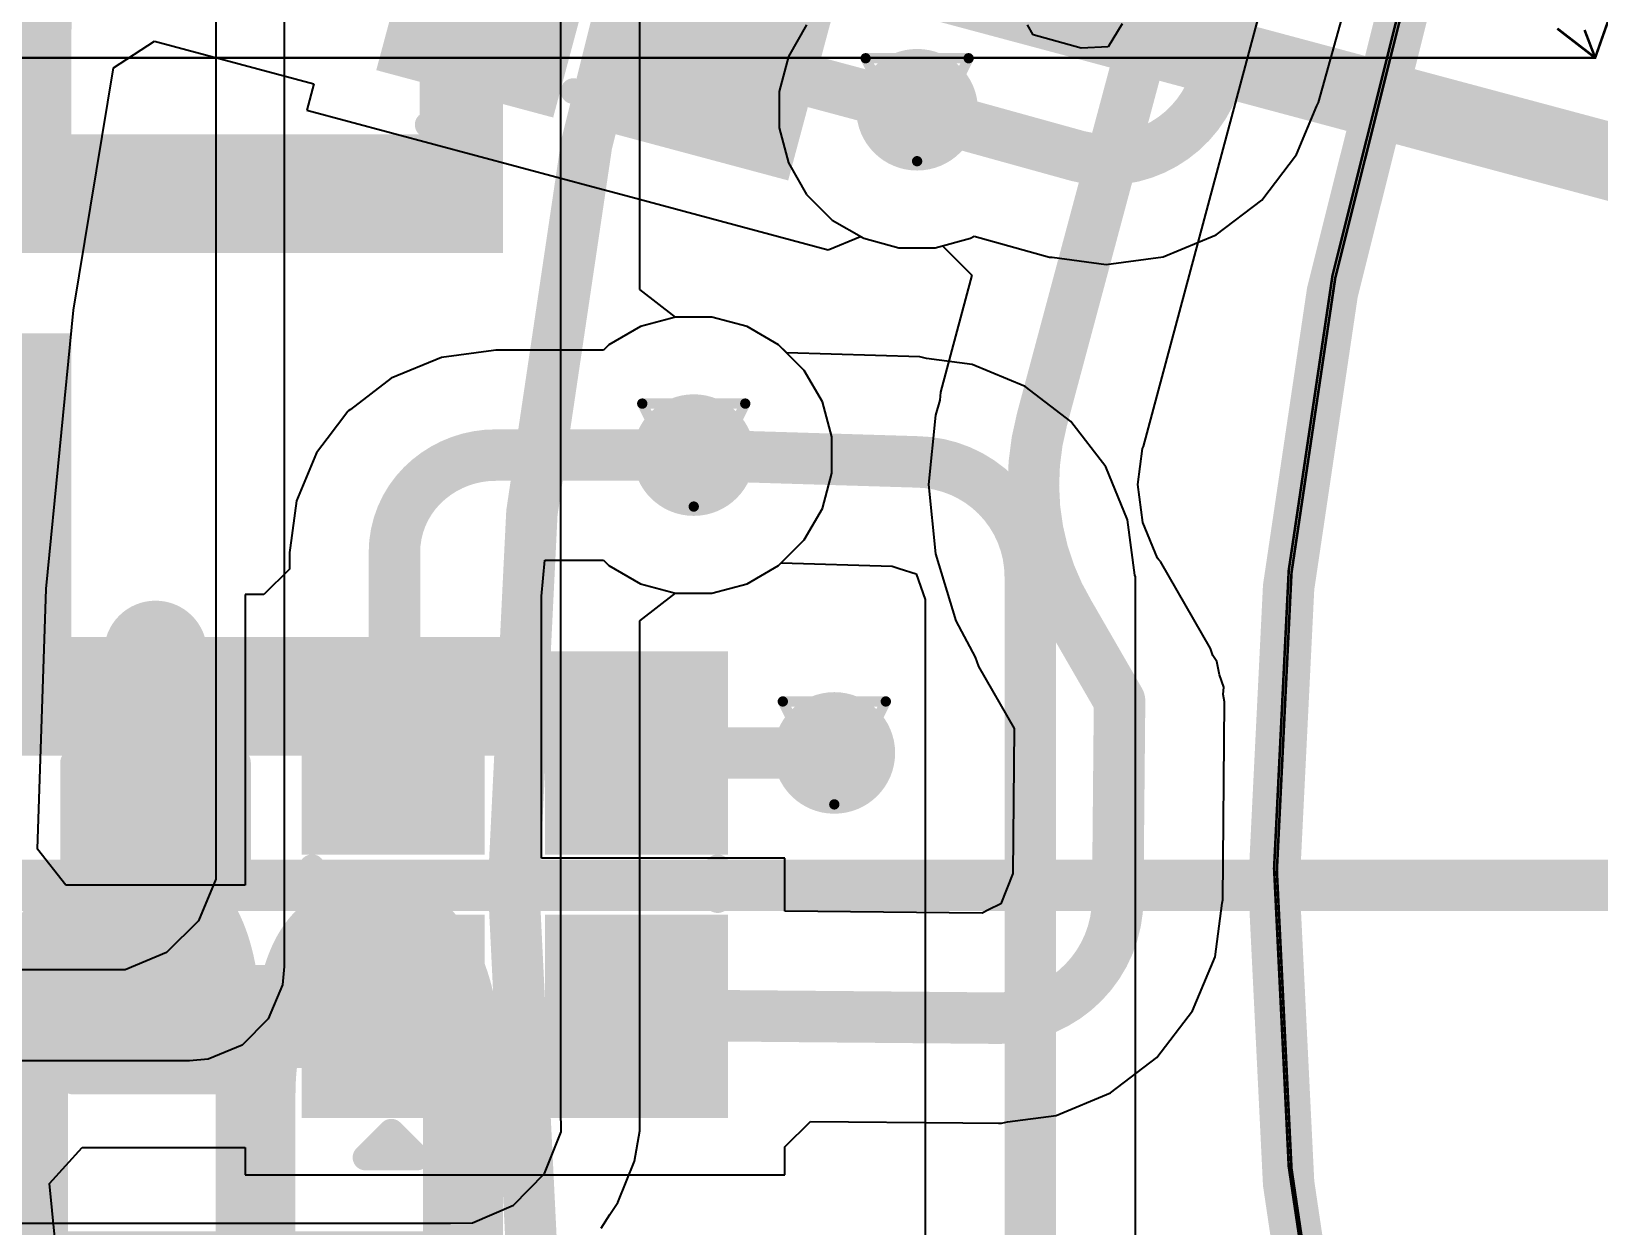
# Model space of a CAD drawing. Header units: inches. Extents: x -0.7 to 8.56, y -0.56 to 6.25.
# Drawn here: x 0.578 to 0.8824, y 0.7003 to 0.9323 of the extents above; entities that cross this region are included whole.
import ezdxf

# ---------------------------------------------------------------- set-up
doc = ezdxf.new("R2010")
doc.units = ezdxf.units.IN
doc.header["$MEASUREMENT"] = 0
for name, color, linetype in [('Bottom Layer', 5, 'Continuous'), ('Bottom Overlay', 54, 'Continuous'), ('Dimension', 6, 'Continuous'), ('Drill Drawing', 1, 'Continuous'), ('Fabrication', 76, 'Continuous'), ('Mechanical 4', 56, 'Continuous'), ('Top Layer', 1, 'Continuous'), ('Top Overlay', 2, 'Continuous'), ('Top Paste', 8, 'Continuous'), ('Top Solder', 216, 'Continuous'), ('Via Holes', 16, 'Continuous')]:
    doc.layers.add(name, color=color, linetype=linetype)
doc.styles.add('Arial Black_Bold', font='', dxfattribs={"height": 0.2})
doc.styles.get('Arial Black_Bold').set_extended_font_data('Arial Black', bold=True)

# ---------------------------------------------------------------- blocks, each defined once
blk = doc.blocks.new('SK6812_EC20_8')
at = {"layer": 'Top Layer'}
for points in [[(-0.04134, 0.0374), (-0.00984, 0.0374), (-0.00984, 0.00984), (-0.04134, 0.00984)], [(0.00984, 0.0374), (0.04134, 0.0374), (0.04134, 0.00984), (0.00984, 0.00984)], [(-0.04134, -0.00984), (-0.00984, -0.00984), (-0.00984, -0.0374), (-0.04134, -0.0374)], [(0.00984, -0.00984), (0.04134, -0.00984), (0.04134, -0.0374), (0.00984, -0.0374)]]:
    blk.add_hatch(color=1, dxfattribs=at).paths.add_polyline_path(points)
at = {"layer": 'Top Paste'}
for points in [[(-0.04134, 0.0374), (-0.00984, 0.0374), (-0.00984, 0.00984), (-0.04134, 0.00984)], [(0.00984, 0.0374), (0.04134, 0.0374), (0.04134, 0.00984), (0.00984, 0.00984)], [(-0.04134, -0.00984), (-0.00984, -0.00984), (-0.00984, -0.0374), (-0.04134, -0.0374)], [(0.00984, -0.00984), (0.04134, -0.00984), (0.04134, -0.0374), (0.00984, -0.0374)]]:
    blk.add_hatch(color=8, dxfattribs=at).paths.add_polyline_path(points)
at = {"layer": 'Top Solder'}
for points in [[(-0.04534, 0.0414), (-0.00584, 0.0414), (-0.00584, 0.00584), (-0.04534, 0.00584)], [(0.00584, 0.0414), (0.04534, 0.0414), (0.04534, 0.00584), (0.00584, 0.00584)], [(-0.04534, -0.00584), (-0.00584, -0.00584), (-0.00584, -0.0414), (-0.04534, -0.0414)], [(0.00584, -0.00584), (0.04534, -0.00584), (0.04534, -0.0414), (0.00584, -0.0414)]]:
    blk.add_hatch(color=216, dxfattribs=at).paths.add_polyline_path(points)
at = {"layer": 'Top Overlay'}
for points in [[(0.003, 0.03937, 0.005, 0.005, 0), (-0.00337, 0.03937, 0.005, 0.005, 0)], [(-0.03937, -0.00337, 0.005, 0.005, 0), (-0.03937, 0.003, 0.005, 0.005, 0)], [(0.03937, -0.00337, 0.005, 0.005, 0), (0.03937, 0.003, 0.005, 0.005, 0)], [(0.048, -0.024, 0.005, 0.005, 0), (0.053, -0.019, 0.005, 0.005, 0)], [(0.053, -0.029, 0.005, 0.005, 0), (0.053, -0.019, 0.005, 0.005, 0)], [(0.053, -0.029, 0.005, 0.005, 0), (0.048, -0.024, 0.005, 0.005, 0)], [(0.003, -0.03937, 0.005, 0.005, 0), (-0.00337, -0.03937, 0.005, 0.005, 0)]]:
    blk.add_lwpolyline(points, format="xyseb", dxfattribs=at)
for points in [[(-0.00462, 0.03937, 0.0025, 0.0025, 1), (-0.00212, 0.03937, 0.0025, 0.0025, 1)], [(0.00175, 0.03937, 0.0025, 0.0025, 1), (0.00425, 0.03937, 0.0025, 0.0025, 1)], [(-0.04062, 0.003, 0.0025, 0.0025, 1), (-0.03812, 0.003, 0.0025, 0.0025, 1)], [(0.03812, 0.003, 0.0025, 0.0025, 1), (0.04062, 0.003, 0.0025, 0.0025, 1)], [(-0.04062, -0.00337, 0.0025, 0.0025, 1), (-0.03812, -0.00337, 0.0025, 0.0025, 1)], [(0.03812, -0.00337, 0.0025, 0.0025, 1), (0.04062, -0.00337, 0.0025, 0.0025, 1)], [(0.05175, -0.019, 0.0025, 0.0025, 1), (0.05425, -0.019, 0.0025, 0.0025, 1)], [(0.05175, -0.019, 0.0025, 0.0025, 1), (0.05425, -0.019, 0.0025, 0.0025, 1)], [(0.04675, -0.024, 0.0025, 0.0025, 1), (0.04925, -0.024, 0.0025, 0.0025, 1)], [(0.04675, -0.024, 0.0025, 0.0025, 1), (0.04925, -0.024, 0.0025, 0.0025, 1)], [(0.05175, -0.029, 0.0025, 0.0025, 1), (0.05425, -0.029, 0.0025, 0.0025, 1)], [(0.05175, -0.029, 0.0025, 0.0025, 1), (0.05425, -0.029, 0.0025, 0.0025, 1)], [(-0.00462, -0.03937, 0.0025, 0.0025, 1), (-0.00212, -0.03937, 0.0025, 0.0025, 1)], [(0.00175, -0.03937, 0.0025, 0.0025, 1), (0.00425, -0.03937, 0.0025, 0.0025, 1)]]:
    blk.add_lwpolyline(points, format="xyseb", close=True, dxfattribs=at)
blk = doc.blocks.new('SK6812_EC20_9')
at = {"layer": 'Top Layer'}
for points in [[(-0.04134, 0.0374), (-0.00984, 0.0374), (-0.00984, 0.00984), (-0.04134, 0.00984)], [(0.00984, 0.0374), (0.04134, 0.0374), (0.04134, 0.00984), (0.00984, 0.00984)], [(-0.04134, -0.00984), (-0.00984, -0.00984), (-0.00984, -0.0374), (-0.04134, -0.0374)], [(0.00984, -0.00984), (0.04134, -0.00984), (0.04134, -0.0374), (0.00984, -0.0374)]]:
    blk.add_hatch(color=1, dxfattribs=at).paths.add_polyline_path(points)
at = {"layer": 'Top Paste'}
for points in [[(-0.04134, 0.0374), (-0.00984, 0.0374), (-0.00984, 0.00984), (-0.04134, 0.00984)], [(0.00984, 0.0374), (0.04134, 0.0374), (0.04134, 0.00984), (0.00984, 0.00984)], [(-0.04134, -0.00984), (-0.00984, -0.00984), (-0.00984, -0.0374), (-0.04134, -0.0374)], [(0.00984, -0.00984), (0.04134, -0.00984), (0.04134, -0.0374), (0.00984, -0.0374)]]:
    blk.add_hatch(color=8, dxfattribs=at).paths.add_polyline_path(points)
at = {"layer": 'Top Solder'}
for points in [[(-0.04534, 0.0414), (-0.00584, 0.0414), (-0.00584, 0.00584), (-0.04534, 0.00584)], [(0.00584, 0.0414), (0.04534, 0.0414), (0.04534, 0.00584), (0.00584, 0.00584)], [(-0.04534, -0.00584), (-0.00584, -0.00584), (-0.00584, -0.0414), (-0.04534, -0.0414)], [(0.00584, -0.00584), (0.04534, -0.00584), (0.04534, -0.0414), (0.00584, -0.0414)]]:
    blk.add_hatch(color=216, dxfattribs=at).paths.add_polyline_path(points)
at = {"layer": 'Top Overlay'}
for points in [[(0.003, 0.03937, 0.005, 0.005, 0), (-0.00337, 0.03937, 0.005, 0.005, 0)], [(-0.03937, -0.00337, 0.005, 0.005, 0), (-0.03937, 0.003, 0.005, 0.005, 0)], [(0.03937, -0.00337, 0.005, 0.005, 0), (0.03937, 0.003, 0.005, 0.005, 0)], [(0.048, -0.024, 0.005, 0.005, 0), (0.053, -0.019, 0.005, 0.005, 0)], [(0.053, -0.029, 0.005, 0.005, 0), (0.053, -0.019, 0.005, 0.005, 0)], [(0.053, -0.029, 0.005, 0.005, 0), (0.048, -0.024, 0.005, 0.005, 0)], [(0.003, -0.03937, 0.005, 0.005, 0), (-0.00337, -0.03937, 0.005, 0.005, 0)]]:
    blk.add_lwpolyline(points, format="xyseb", dxfattribs=at)
for points in [[(-0.00462, 0.03937, 0.0025, 0.0025, 1), (-0.00212, 0.03937, 0.0025, 0.0025, 1)], [(0.00175, 0.03937, 0.0025, 0.0025, 1), (0.00425, 0.03937, 0.0025, 0.0025, 1)], [(-0.04062, 0.003, 0.0025, 0.0025, 1), (-0.03812, 0.003, 0.0025, 0.0025, 1)], [(0.03812, 0.003, 0.0025, 0.0025, 1), (0.04062, 0.003, 0.0025, 0.0025, 1)], [(-0.04062, -0.00337, 0.0025, 0.0025, 1), (-0.03812, -0.00337, 0.0025, 0.0025, 1)], [(0.03812, -0.00337, 0.0025, 0.0025, 1), (0.04062, -0.00337, 0.0025, 0.0025, 1)], [(0.05175, -0.019, 0.0025, 0.0025, 1), (0.05425, -0.019, 0.0025, 0.0025, 1)], [(0.05175, -0.019, 0.0025, 0.0025, 1), (0.05425, -0.019, 0.0025, 0.0025, 1)], [(0.04675, -0.024, 0.0025, 0.0025, 1), (0.04925, -0.024, 0.0025, 0.0025, 1)], [(0.04675, -0.024, 0.0025, 0.0025, 1), (0.04925, -0.024, 0.0025, 0.0025, 1)], [(0.05175, -0.029, 0.0025, 0.0025, 1), (0.05425, -0.029, 0.0025, 0.0025, 1)], [(0.05175, -0.029, 0.0025, 0.0025, 1), (0.05425, -0.029, 0.0025, 0.0025, 1)], [(-0.00462, -0.03937, 0.0025, 0.0025, 1), (-0.00212, -0.03937, 0.0025, 0.0025, 1)], [(0.00175, -0.03937, 0.0025, 0.0025, 1), (0.00425, -0.03937, 0.0025, 0.0025, 1)]]:
    blk.add_lwpolyline(points, format="xyseb", close=True, dxfattribs=at)
blk = doc.blocks.new('C___0402_21')
at = {"layer": 'Top Layer'}
for points in [[(-0.0275, -0.0125), (-0.0275, 0.0125), (-0.0095, 0.0125), (-0.0095, -0.0125)], [(0.0095, -0.0125), (0.0095, 0.0125), (0.0275, 0.0125), (0.0275, -0.0125)]]:
    blk.add_hatch(color=1, dxfattribs=at).paths.add_polyline_path(points)
at = {"layer": 'Top Paste'}
for points in [[(-0.0275, -0.0125), (-0.0275, 0.0125), (-0.0095, 0.0125), (-0.0095, -0.0125)], [(0.0095, -0.0125), (0.0095, 0.0125), (0.0275, 0.0125), (0.0275, -0.0125)]]:
    blk.add_hatch(color=8, dxfattribs=at).paths.add_polyline_path(points)
at = {"layer": 'Top Solder'}
for points in [[(-0.02986, -0.01486), (-0.02986, 0.01486), (-0.00714, 0.01486), (-0.00714, -0.01486)], [(0.00714, -0.01486), (0.00714, 0.01486), (0.02986, 0.01486), (0.02986, -0.01486)]]:
    blk.add_hatch(color=216, dxfattribs=at).paths.add_polyline_path(points)
at = {"layer": 'Top Overlay'}
for points in [[(-0.011, 0.016, 0.005, 0.005, 0), (-0.031, 0.016, 0.005, 0.005, 0)], [(-0.031, -0.016, 0.005, 0.005, 0), (-0.031, 0.016, 0.005, 0.005, 0)], [(0.031, 0.016, 0.005, 0.005, 0), (0.011, 0.016, 0.005, 0.005, 0)], [(0.031, -0.016, 0.005, 0.005, 0), (0.031, 0.016, 0.005, 0.005, 0)], [(-0.011, -0.016, 0.005, 0.005, 0), (-0.031, -0.016, 0.005, 0.005, 0)], [(0.031, -0.016, 0.005, 0.005, 0), (0.011, -0.016, 0.005, 0.005, 0)]]:
    blk.add_lwpolyline(points, format="xyseb", dxfattribs=at)
for points in [[(-0.03225, 0.016, 0.0025, 0.0025, 1), (-0.02975, 0.016, 0.0025, 0.0025, 1)], [(-0.03225, 0.016, 0.0025, 0.0025, 1), (-0.02975, 0.016, 0.0025, 0.0025, 1)], [(-0.01225, 0.016, 0.0025, 0.0025, 1), (-0.00975, 0.016, 0.0025, 0.0025, 1)], [(0.00975, 0.016, 0.0025, 0.0025, 1), (0.01225, 0.016, 0.0025, 0.0025, 1)], [(0.02975, 0.016, 0.0025, 0.0025, 1), (0.03225, 0.016, 0.0025, 0.0025, 1)], [(0.02975, 0.016, 0.0025, 0.0025, 1), (0.03225, 0.016, 0.0025, 0.0025, 1)], [(-0.03225, -0.016, 0.0025, 0.0025, 1), (-0.02975, -0.016, 0.0025, 0.0025, 1)], [(-0.03225, -0.016, 0.0025, 0.0025, 1), (-0.02975, -0.016, 0.0025, 0.0025, 1)], [(-0.01225, -0.016, 0.0025, 0.0025, 1), (-0.00975, -0.016, 0.0025, 0.0025, 1)], [(0.00975, -0.016, 0.0025, 0.0025, 1), (0.01225, -0.016, 0.0025, 0.0025, 1)], [(0.02975, -0.016, 0.0025, 0.0025, 1), (0.03225, -0.016, 0.0025, 0.0025, 1)], [(0.02975, -0.016, 0.0025, 0.0025, 1), (0.03225, -0.016, 0.0025, 0.0025, 1)]]:
    blk.add_lwpolyline(points, format="xyseb", close=True, dxfattribs=at)

msp = doc.modelspace()

# ---------------------------------------------------------------- hatches: boundary and pattern name
at = {"layer": 'Bottom Layer'}
h = msp.add_hatch(color=5, dxfattribs=at)
edge = h.paths.add_edge_path()
edge.add_arc((0.75002, 0.91707), 0.01181, 0, 360)
h = msp.add_hatch(color=5, dxfattribs=at)
edge = h.paths.add_edge_path()
edge.add_arc((0.70665, 0.84998), 0.01181, 0, 360)
h = msp.add_hatch(color=5, dxfattribs=at)
edge = h.paths.add_edge_path()
edge.add_arc((0.73394, 0.79212), 0.01181, 0, 360)
at = {"layer": 'Top Layer'}
h = msp.add_hatch(color=1, dxfattribs=at)
edge = h.paths.add_edge_path()
edge.add_arc((0.75002, 0.91707), 0.01181, 0, 360)
h = msp.add_hatch(color=1, dxfattribs=at)
edge = h.paths.add_edge_path()
edge.add_arc((0.70665, 0.84998), 0.01181, 0, 360)
h = msp.add_hatch(color=1, dxfattribs=at)
edge = h.paths.add_edge_path()
edge.add_arc((0.73394, 0.79212), 0.01181, 0, 360)
at = {"layer": 'Via Holes'}
h = msp.add_hatch(color=7, dxfattribs=at)
edge = h.paths.add_edge_path()
edge.add_arc((0.75002, 0.91707), 0.00591, 0, 360)
h = msp.add_hatch(color=7, dxfattribs=at)
edge = h.paths.add_edge_path()
edge.add_arc((0.70665, 0.84998), 0.00591, 0, 360)
h = msp.add_hatch(color=7, dxfattribs=at)
edge = h.paths.add_edge_path()
edge.add_arc((0.73394, 0.79212), 0.00591, 0, 360)

# ---------------------------------------------------------------- linework, layer by layer
at = {"layer": 'Bottom Layer'}
for p, q in [((0.68086, 0.72282), (0.68086, 1.10994)), ((0.69615, 0.88217), (0.69615, 1.10994)), ((0.62712, 1.03536), (0.62712, 0.75063)), ((0.61383, 1.01864), (0.61383, 0.77199)), ((0.82794, 0.91846), (0.83824, 0.95552)), ((0.72856, 0.93354), (0.72503, 0.92742)), ((0.77257, 0.93163), (0.77147, 0.93354)), ((0.78188, 0.92905), (0.77257, 0.93163)), ((0.78986, 0.93373), (0.78711, 0.92931)), ((0.78711, 0.92931), (0.78188, 0.92905)), ((0.72503, 0.92742), (0.72321, 0.9206)), ((0.72321, 0.9206), (0.72321, 0.91355)), ((0.82371, 0.90838), (0.82762, 0.91782)), ((0.82762, 0.91782), (0.82794, 0.91846)), ((0.72321, 0.91355), (0.72503, 0.90673)), ((0.81692, 0.89953), (0.82371, 0.90838)), ((0.72503, 0.90673), (0.72856, 0.90061)), ((0.72856, 0.90061), (0.73355, 0.89562)), ((0.80807, 0.89274), (0.81692, 0.89953)), ((0.73355, 0.89562), (0.73967, 0.89209)), ((0.73967, 0.89209), (0.74649, 0.89026)), ((0.75355, 0.89026), (0.76036, 0.89209)), ((0.76036, 0.89209), (0.76107, 0.8925)), ((0.76107, 0.8925), (0.77572, 0.88844)), ((0.79777, 0.88847), (0.80807, 0.89274)), ((0.74649, 0.89026), (0.75355, 0.89026)), ((0.77572, 0.88844), (0.77622, 0.8884)), ((0.77622, 0.8884), (0.78671, 0.88702)), ((0.78671, 0.88702), (0.79777, 0.88847)), ((0.70312, 0.87679), (0.69615, 0.88217)), ((0.71018, 0.87679), (0.70312, 0.87679)), ((0.717, 0.87496), (0.71018, 0.87679)), ((0.72311, 0.87143), (0.717, 0.87496)), ((0.72471, 0.86983), (0.72311, 0.87143)), ((0.75056, 0.86904), (0.72471, 0.86983)), ((0.75182, 0.86875), (0.75056, 0.86904)), ((0.76073, 0.86757), (0.75182, 0.86875)), ((0.77102, 0.86331), (0.76073, 0.86757)), ((0.77986, 0.85653), (0.77102, 0.86331)), ((0.78664, 0.84769), (0.77986, 0.85653)), ((0.7909, 0.8374), (0.78664, 0.84769)), ((0.79232, 0.82666), (0.7909, 0.8374)), ((0.717, 0.82499), (0.72311, 0.82852)), ((0.72311, 0.82852), (0.72364, 0.82906)), ((0.72364, 0.82906), (0.74517, 0.8284)), ((0.74517, 0.8284), (0.74651, 0.82797)), ((0.74651, 0.82797), (0.74981, 0.8269)), ((0.71018, 0.82317), (0.717, 0.82499)), ((0.74981, 0.8269), (0.7516, 0.82193)), ((0.79239, 0.82632), (0.79232, 0.82666)), ((0.79239, 0.69531), (0.79239, 0.82632)), ((0.69615, 0.81779), (0.70312, 0.82317)), ((0.70312, 0.82317), (0.70315, 0.82317)), ((0.70315, 0.82317), (0.71018, 0.82317)), ((0.7516, 0.82193), (0.7516, 0.81936)), ((0.7516, 0.81936), (0.7516, 0.68831)), ((0.69615, 0.72287), (0.69615, 0.81779)), ((0.61383, 0.77199), (0.61383, 0.76762)), ((0.61383, 0.76762), (0.61049, 0.75953)), ((0.61049, 0.75953), (0.6043, 0.75335)), ((0.6043, 0.75335), (0.59622, 0.75)), ((0.59184, 0.75), (0.31146, 0.75)), ((0.59622, 0.75), (0.59184, 0.75)), ((0.59184, 0.75), (0.59184, 0.75)), ((0.62712, 0.75063), (0.62677, 0.74705)), ((0.62677, 0.74705), (0.62403, 0.74044)), ((0.62403, 0.74044), (0.61896, 0.73538)), ((0.61896, 0.73538), (0.61235, 0.73264)), ((0.60877, 0.73228), (0.31146, 0.73228)), ((0.61235, 0.73264), (0.60877, 0.73228)), ((0.60877, 0.73228), (0.60877, 0.73228)), ((0.68091, 0.71849), (0.68086, 0.72282)), ((0.68086, 0.72282), (0.68086, 0.72282)), ((0.6962, 0.71869), (0.69615, 0.72287)), ((0.6777, 0.71045), (0.68091, 0.71849)), ((0.69512, 0.71282), (0.6962, 0.71869)), ((0.69191, 0.70479), (0.69512, 0.71282)), ((0.67167, 0.70426), (0.6777, 0.71045)), ((0.66372, 0.70084), (0.67167, 0.70426)), ((0.69038, 0.70243), (0.69191, 0.70479)), ((0.69191, 0.70479), (0.69191, 0.70479)), ((0.69191, 0.70479), (0.69191, 0.70479)), ((0.31146, 0.70079), (0.65939, 0.70079)), ((0.65939, 0.70079), (0.66372, 0.70084)), ((0.68866, 0.69978), (0.69038, 0.70243))]:
    msp.add_line(p, q, dxfattribs=at)
for points in [[(0.8083, 0.92392, 0.01, 0.01, 0), (0.8186, 0.96098, 0.01, 0.01, 0)], [(0.8083, 0.92392, 0.01, 0.01, -0.410559), (0.78117, 0.90808, 0.01, 0.01, 0)], [(0.74993, 0.91675, 0.01, 0.01, 0), (0.78117, 0.90809, 0.01, 0.01, 0)], [(0.70665, 0.84998, 0.01, 0.01, 0), (0.74993, 0.84866, 0.01, 0.01, 0)], [(0.74993, 0.84866, 0.01, 0.01, -0.411354), (0.77199, 0.82632, 0.01, 0.01, 0)], [(0.77199, 0.68831, 0.01, 0.01, 0), (0.77199, 0.82632, 0.01, 0.01, 0)]]:
    msp.add_lwpolyline(points, format="xyseb", dxfattribs=at)
for points in [[(0.8058, 0.92392, 0.005, 0.005, 1), (0.8108, 0.92392, 0.005, 0.005, 1)], [(0.8058, 0.92392, 0.005, 0.005, 1), (0.8108, 0.92392, 0.005, 0.005, 1)], [(0.74743, 0.91675, 0.005, 0.005, 1), (0.75243, 0.91675, 0.005, 0.005, 1)], [(0.77867, 0.90809, 0.005, 0.005, 1), (0.78367, 0.90809, 0.005, 0.005, 1)], [(0.77867, 0.90808, 0.005, 0.005, 1), (0.78367, 0.90808, 0.005, 0.005, 1)], [(0.70415, 0.84998, 0.005, 0.005, 1), (0.70915, 0.84998, 0.005, 0.005, 1)], [(0.74743, 0.84866, 0.005, 0.005, 1), (0.75243, 0.84866, 0.005, 0.005, 1)], [(0.74743, 0.84866, 0.005, 0.005, 1), (0.75243, 0.84866, 0.005, 0.005, 1)], [(0.76949, 0.82632, 0.005, 0.005, 1), (0.77449, 0.82632, 0.005, 0.005, 1)], [(0.76949, 0.82632, 0.005, 0.005, 1), (0.77449, 0.82632, 0.005, 0.005, 1)]]:
    msp.add_lwpolyline(points, format="xyseb", close=True, dxfattribs=at)
at = {"layer": 'Dimension'}
for points in [[(2.29567, 0.76642, 0.01, 0.01, 1), (0.52402, 0.76642, 0.01, 0.01, 1)], [(2.14804, 0.76641, 0.01, 0.01, 1), (0.67167, 0.76641, 0.01, 0.01, 1)], [(0.66917, 0.76641, 0.005, 0.005, 1), (0.67417, 0.76641, 0.005, 0.005, 1)]]:
    msp.add_lwpolyline(points, format="xyseb", close=True, dxfattribs=at)
for points in [[(0.48436, 1.01425, 0.015, 0.015, 0), (2.40818, 0.49877, 0.015, 0.015, 0)], [(0.46106, 0.76641, 0.01, 0.01, 0), (2.42957, 0.76641, 0.01, 0.01, 0)]]:
    msp.add_lwpolyline(points, format="xyseb", dxfattribs=at)
at = {"layer": 'Drill Drawing'}
for points in [[(0.74002, 0.92707, 0.002, 0.002, 0), (0.76002, 0.92707, 0.002, 0.002, 0)], [(0.74002, 0.92707, 0.002, 0.002, 0), (0.75002, 0.90707, 0.002, 0.002, 0)], [(0.75002, 0.90707, 0.002, 0.002, 0), (0.76002, 0.92707, 0.002, 0.002, 0)], [(0.69665, 0.85998, 0.002, 0.002, 0), (0.71665, 0.85998, 0.002, 0.002, 0)], [(0.69665, 0.85998, 0.002, 0.002, 0), (0.70665, 0.83998, 0.002, 0.002, 0)], [(0.70665, 0.83998, 0.002, 0.002, 0), (0.71665, 0.85998, 0.002, 0.002, 0)], [(0.72394, 0.80212, 0.002, 0.002, 0), (0.74394, 0.80212, 0.002, 0.002, 0)], [(0.72394, 0.80212, 0.002, 0.002, 0), (0.73394, 0.78212, 0.002, 0.002, 0)], [(0.73394, 0.78212, 0.002, 0.002, 0), (0.74394, 0.80212, 0.002, 0.002, 0)]]:
    msp.add_lwpolyline(points, format="xyseb", dxfattribs=at)
for points in [[(0.73952, 0.92707, 0.001, 0.001, 1), (0.74052, 0.92707, 0.001, 0.001, 1)], [(0.73952, 0.92707, 0.001, 0.001, 1), (0.74052, 0.92707, 0.001, 0.001, 1)], [(0.75952, 0.92707, 0.001, 0.001, 1), (0.76052, 0.92707, 0.001, 0.001, 1)], [(0.75952, 0.92707, 0.001, 0.001, 1), (0.76052, 0.92707, 0.001, 0.001, 1)], [(0.74952, 0.90707, 0.001, 0.001, 1), (0.75052, 0.90707, 0.001, 0.001, 1)], [(0.74952, 0.90707, 0.001, 0.001, 1), (0.75052, 0.90707, 0.001, 0.001, 1)], [(0.69615, 0.85998, 0.001, 0.001, 1), (0.69715, 0.85998, 0.001, 0.001, 1)], [(0.69615, 0.85998, 0.001, 0.001, 1), (0.69715, 0.85998, 0.001, 0.001, 1)], [(0.71615, 0.85998, 0.001, 0.001, 1), (0.71715, 0.85998, 0.001, 0.001, 1)], [(0.71615, 0.85998, 0.001, 0.001, 1), (0.71715, 0.85998, 0.001, 0.001, 1)], [(0.70615, 0.83998, 0.001, 0.001, 1), (0.70715, 0.83998, 0.001, 0.001, 1)], [(0.70615, 0.83998, 0.001, 0.001, 1), (0.70715, 0.83998, 0.001, 0.001, 1)], [(0.72344, 0.80212, 0.001, 0.001, 1), (0.72444, 0.80212, 0.001, 0.001, 1)], [(0.72344, 0.80212, 0.001, 0.001, 1), (0.72444, 0.80212, 0.001, 0.001, 1)], [(0.74344, 0.80212, 0.001, 0.001, 1), (0.74444, 0.80212, 0.001, 0.001, 1)], [(0.74344, 0.80212, 0.001, 0.001, 1), (0.74444, 0.80212, 0.001, 0.001, 1)], [(0.73344, 0.78212, 0.001, 0.001, 1), (0.73444, 0.78212, 0.001, 0.001, 1)], [(0.73344, 0.78212, 0.001, 0.001, 1), (0.73444, 0.78212, 0.001, 0.001, 1)]]:
    msp.add_lwpolyline(points, format="xyseb", close=True, dxfattribs=at)
at = {"layer": 'Fabrication'}
for points in [[(0.88167, 0.92716, 0.0005, 0.0005, -0.436929), (1.6075, 1.2842, 0.0005, 0.0005, 0)], [(0.88167, 0.92716, 0.0005, 0.0005, -0.436929), (1.6075, 1.2842, 0.0005, 0.0005, 0)], [(2.09423, 1.23357, 0.0005, 0.0005, -1.1671), (0.61713, 0.53492, 0.0005, 0.0005, 0)], [(2.09423, 1.23357, 0.0005, 0.0005, -1.1671), (0.61713, 0.53492, 0.0005, 0.0005, 0)], [(2.09423, 1.23357, 0.0005, 0.0005, -1.1671), (0.61713, 0.53492, 0.0005, 0.0005, 0)], [(2.09423, 1.23357, 0.0005, 0.0005, -1.1671), (0.61713, 0.53492, 0.0005, 0.0005, 0)], [(2.14611, 1.22592, 0.0005, 0.0005, -1.205705), (0.55817, 0.6122, 0.0005, 0.0005, 0)], [(2.14611, 1.22592, 0.0005, 0.0005, -1.205705), (0.55817, 0.6122, 0.0005, 0.0005, 0)], [(0.55817, 0.92716, 0.0005, 0.0005, -0.093151), (0.67346, 1.22562, 0.0005, 0.0005, 0)], [(0.55817, 0.92716, 0.0005, 0.0005, -0.093151), (0.67346, 1.22562, 0.0005, 0.0005, 0)], [(1.81369, 1.20058, 0.0005, 0.0005, -1.250986), (0.86008, 0.55409, 0.0005, 0.0005, 0)], [(1.81369, 1.20058, 0.0005, 0.0005, -1.250986), (0.86008, 0.55409, 0.0005, 0.0005, 0)], [(1.81369, 1.20058, 0.0005, 0.0005, -1.250986), (0.86008, 0.55409, 0.0005, 0.0005, 0)], [(1.81369, 1.20058, 0.0005, 0.0005, -1.250986), (0.86008, 0.55409, 0.0005, 0.0005, 0)], [(1.76498, 1.19122, 0.0005, 0.0005, -1.342703), (0.88167, 0.6122, 0.0005, 0.0005, 0)], [(0.87432, 0.93284, 0.0005, 0.0005, 0), (0.87535, 0.93204, 0.0005, 0.0005, 0)], [(0.87432, 0.93284, 0.0005, 0.0005, 0), (0.87535, 0.93204, 0.0005, 0.0005, 0)], [(0.87535, 0.93204, 0.0005, 0.0005, 0), (0.87629, 0.93131, 0.0005, 0.0005, 0)], [(0.87535, 0.93204, 0.0005, 0.0005, 0), (0.87629, 0.93131, 0.0005, 0.0005, 0)], [(0.87629, 0.93131, 0.0005, 0.0005, 0), (0.87715, 0.93065, 0.0005, 0.0005, 0)], [(0.87629, 0.93131, 0.0005, 0.0005, 0), (0.87715, 0.93065, 0.0005, 0.0005, 0)], [(0.87962, 0.93256, 0.0005, 0.0005, 0), (0.87994, 0.93171, 0.0005, 0.0005, 0)], [(0.87962, 0.93256, 0.0005, 0.0005, 0), (0.87994, 0.93171, 0.0005, 0.0005, 0)], [(0.87994, 0.93171, 0.0005, 0.0005, 0), (0.88025, 0.9309, 0.0005, 0.0005, 0)], [(0.87994, 0.93171, 0.0005, 0.0005, 0), (0.88025, 0.9309, 0.0005, 0.0005, 0)], [(0.87715, 0.93065, 0.0005, 0.0005, 0), (0.87799, 0.93, 0.0005, 0.0005, 0)], [(0.87715, 0.93065, 0.0005, 0.0005, 0), (0.87799, 0.93, 0.0005, 0.0005, 0)], [(0.87799, 0.93, 0.0005, 0.0005, 0), (0.87876, 0.9294, 0.0005, 0.0005, 0)], [(0.87799, 0.93, 0.0005, 0.0005, 0), (0.87876, 0.9294, 0.0005, 0.0005, 0)], [(0.87876, 0.9294, 0.0005, 0.0005, 0), (0.87951, 0.92883, 0.0005, 0.0005, 0)], [(0.87876, 0.9294, 0.0005, 0.0005, 0), (0.87951, 0.92883, 0.0005, 0.0005, 0)], [(0.87951, 0.92883, 0.0005, 0.0005, 0), (0.88023, 0.92827, 0.0005, 0.0005, 0)], [(0.87951, 0.92883, 0.0005, 0.0005, 0), (0.88023, 0.92827, 0.0005, 0.0005, 0)], [(0.88023, 0.92827, 0.0005, 0.0005, 0), (0.88092, 0.92774, 0.0005, 0.0005, 0)], [(0.88023, 0.92827, 0.0005, 0.0005, 0), (0.88092, 0.92774, 0.0005, 0.0005, 0)], [(0.88025, 0.9309, 0.0005, 0.0005, 0), (0.88055, 0.93012, 0.0005, 0.0005, 0)], [(0.88025, 0.9309, 0.0005, 0.0005, 0), (0.88055, 0.93012, 0.0005, 0.0005, 0)], [(0.88055, 0.93012, 0.0005, 0.0005, 0), (0.88083, 0.92937, 0.0005, 0.0005, 0)], [(0.88055, 0.93012, 0.0005, 0.0005, 0), (0.88083, 0.92937, 0.0005, 0.0005, 0)], [(0.88083, 0.92937, 0.0005, 0.0005, 0), (0.88112, 0.92863, 0.0005, 0.0005, 0)], [(0.88083, 0.92937, 0.0005, 0.0005, 0), (0.88112, 0.92863, 0.0005, 0.0005, 0)], [(0.88112, 0.92863, 0.0005, 0.0005, 0), (0.88139, 0.92791, 0.0005, 0.0005, 0)], [(0.88112, 0.92863, 0.0005, 0.0005, 0), (0.88139, 0.92791, 0.0005, 0.0005, 0)], [(0.55817, 0.92716, 0.0005, 0.0005, 0), (0.88167, 0.92716, 0.0005, 0.0005, 0)], [(0.55817, 0.92716, 0.0005, 0.0005, 0), (0.88167, 0.92716, 0.0005, 0.0005, 0)], [(0.88092, 0.92774, 0.0005, 0.0005, 0), (0.88159, 0.92723, 0.0005, 0.0005, 0)], [(0.88092, 0.92774, 0.0005, 0.0005, 0), (0.88159, 0.92723, 0.0005, 0.0005, 0)], [(0.88139, 0.92791, 0.0005, 0.0005, 0), (0.88167, 0.92716, 0.0005, 0.0005, 0)], [(0.88139, 0.92791, 0.0005, 0.0005, 0), (0.88167, 0.92716, 0.0005, 0.0005, 0)], [(0.88159, 0.92723, 0.0005, 0.0005, 0), (0.88167, 0.92716, 0.0005, 0.0005, 0)], [(0.88159, 0.92723, 0.0005, 0.0005, 0), (0.88167, 0.92716, 0.0005, 0.0005, 0)]]:
    msp.add_lwpolyline(points, format="xyseb", dxfattribs=at)
for points in [[(0.87523, 0.93204, 0.00025, 0.00025, 1), (0.87548, 0.93204, 0.00025, 0.00025, 1)], [(0.87523, 0.93204, 0.00025, 0.00025, 1), (0.87548, 0.93204, 0.00025, 0.00025, 1)], [(0.87523, 0.93204, 0.00025, 0.00025, 1), (0.87548, 0.93204, 0.00025, 0.00025, 1)], [(0.87523, 0.93204, 0.00025, 0.00025, 1), (0.87548, 0.93204, 0.00025, 0.00025, 1)], [(0.87617, 0.93131, 0.00025, 0.00025, 1), (0.87642, 0.93131, 0.00025, 0.00025, 1)], [(0.87617, 0.93131, 0.00025, 0.00025, 1), (0.87642, 0.93131, 0.00025, 0.00025, 1)], [(0.87617, 0.93131, 0.00025, 0.00025, 1), (0.87642, 0.93131, 0.00025, 0.00025, 1)], [(0.87617, 0.93131, 0.00025, 0.00025, 1), (0.87642, 0.93131, 0.00025, 0.00025, 1)], [(0.87982, 0.93171, 0.00025, 0.00025, 1), (0.88007, 0.93171, 0.00025, 0.00025, 1)], [(0.87982, 0.93171, 0.00025, 0.00025, 1), (0.88007, 0.93171, 0.00025, 0.00025, 1)], [(0.87982, 0.93171, 0.00025, 0.00025, 1), (0.88007, 0.93171, 0.00025, 0.00025, 1)], [(0.87982, 0.93171, 0.00025, 0.00025, 1), (0.88007, 0.93171, 0.00025, 0.00025, 1)], [(0.87703, 0.93065, 0.00025, 0.00025, 1), (0.87728, 0.93065, 0.00025, 0.00025, 1)], [(0.87703, 0.93065, 0.00025, 0.00025, 1), (0.87728, 0.93065, 0.00025, 0.00025, 1)], [(0.87703, 0.93065, 0.00025, 0.00025, 1), (0.87728, 0.93065, 0.00025, 0.00025, 1)], [(0.87703, 0.93065, 0.00025, 0.00025, 1), (0.87728, 0.93065, 0.00025, 0.00025, 1)], [(0.87786, 0.93, 0.00025, 0.00025, 1), (0.87811, 0.93, 0.00025, 0.00025, 1)], [(0.87786, 0.93, 0.00025, 0.00025, 1), (0.87811, 0.93, 0.00025, 0.00025, 1)], [(0.87786, 0.93, 0.00025, 0.00025, 1), (0.87811, 0.93, 0.00025, 0.00025, 1)], [(0.87786, 0.93, 0.00025, 0.00025, 1), (0.87811, 0.93, 0.00025, 0.00025, 1)], [(0.87864, 0.9294, 0.00025, 0.00025, 1), (0.87889, 0.9294, 0.00025, 0.00025, 1)], [(0.87864, 0.9294, 0.00025, 0.00025, 1), (0.87889, 0.9294, 0.00025, 0.00025, 1)], [(0.87864, 0.9294, 0.00025, 0.00025, 1), (0.87889, 0.9294, 0.00025, 0.00025, 1)], [(0.87864, 0.9294, 0.00025, 0.00025, 1), (0.87889, 0.9294, 0.00025, 0.00025, 1)], [(0.87939, 0.92883, 0.00025, 0.00025, 1), (0.87964, 0.92883, 0.00025, 0.00025, 1)], [(0.87939, 0.92883, 0.00025, 0.00025, 1), (0.87964, 0.92883, 0.00025, 0.00025, 1)], [(0.87939, 0.92883, 0.00025, 0.00025, 1), (0.87964, 0.92883, 0.00025, 0.00025, 1)], [(0.87939, 0.92883, 0.00025, 0.00025, 1), (0.87964, 0.92883, 0.00025, 0.00025, 1)], [(0.88011, 0.92827, 0.00025, 0.00025, 1), (0.88036, 0.92827, 0.00025, 0.00025, 1)], [(0.88011, 0.92827, 0.00025, 0.00025, 1), (0.88036, 0.92827, 0.00025, 0.00025, 1)], [(0.88011, 0.92827, 0.00025, 0.00025, 1), (0.88036, 0.92827, 0.00025, 0.00025, 1)], [(0.88011, 0.92827, 0.00025, 0.00025, 1), (0.88036, 0.92827, 0.00025, 0.00025, 1)], [(0.88013, 0.9309, 0.00025, 0.00025, 1), (0.88038, 0.9309, 0.00025, 0.00025, 1)], [(0.88013, 0.9309, 0.00025, 0.00025, 1), (0.88038, 0.9309, 0.00025, 0.00025, 1)], [(0.88013, 0.9309, 0.00025, 0.00025, 1), (0.88038, 0.9309, 0.00025, 0.00025, 1)], [(0.88013, 0.9309, 0.00025, 0.00025, 1), (0.88038, 0.9309, 0.00025, 0.00025, 1)], [(0.88042, 0.93012, 0.00025, 0.00025, 1), (0.88067, 0.93012, 0.00025, 0.00025, 1)], [(0.88042, 0.93012, 0.00025, 0.00025, 1), (0.88067, 0.93012, 0.00025, 0.00025, 1)], [(0.88042, 0.93012, 0.00025, 0.00025, 1), (0.88067, 0.93012, 0.00025, 0.00025, 1)], [(0.88042, 0.93012, 0.00025, 0.00025, 1), (0.88067, 0.93012, 0.00025, 0.00025, 1)], [(0.88071, 0.92937, 0.00025, 0.00025, 1), (0.88096, 0.92937, 0.00025, 0.00025, 1)], [(0.88071, 0.92937, 0.00025, 0.00025, 1), (0.88096, 0.92937, 0.00025, 0.00025, 1)], [(0.88071, 0.92937, 0.00025, 0.00025, 1), (0.88096, 0.92937, 0.00025, 0.00025, 1)], [(0.88071, 0.92937, 0.00025, 0.00025, 1), (0.88096, 0.92937, 0.00025, 0.00025, 1)], [(0.88099, 0.92863, 0.00025, 0.00025, 1), (0.88124, 0.92863, 0.00025, 0.00025, 1)], [(0.88099, 0.92863, 0.00025, 0.00025, 1), (0.88124, 0.92863, 0.00025, 0.00025, 1)], [(0.88099, 0.92863, 0.00025, 0.00025, 1), (0.88124, 0.92863, 0.00025, 0.00025, 1)], [(0.88099, 0.92863, 0.00025, 0.00025, 1), (0.88124, 0.92863, 0.00025, 0.00025, 1)], [(0.8808, 0.92774, 0.00025, 0.00025, 1), (0.88105, 0.92774, 0.00025, 0.00025, 1)], [(0.8808, 0.92774, 0.00025, 0.00025, 1), (0.88105, 0.92774, 0.00025, 0.00025, 1)], [(0.8808, 0.92774, 0.00025, 0.00025, 1), (0.88105, 0.92774, 0.00025, 0.00025, 1)], [(0.8808, 0.92774, 0.00025, 0.00025, 1), (0.88105, 0.92774, 0.00025, 0.00025, 1)], [(0.88126, 0.92791, 0.00025, 0.00025, 1), (0.88151, 0.92791, 0.00025, 0.00025, 1)], [(0.88126, 0.92791, 0.00025, 0.00025, 1), (0.88151, 0.92791, 0.00025, 0.00025, 1)], [(0.88126, 0.92791, 0.00025, 0.00025, 1), (0.88151, 0.92791, 0.00025, 0.00025, 1)], [(0.88126, 0.92791, 0.00025, 0.00025, 1), (0.88151, 0.92791, 0.00025, 0.00025, 1)], [(0.88146, 0.92723, 0.00025, 0.00025, 1), (0.88171, 0.92723, 0.00025, 0.00025, 1)], [(0.88146, 0.92723, 0.00025, 0.00025, 1), (0.88171, 0.92723, 0.00025, 0.00025, 1)], [(0.88146, 0.92723, 0.00025, 0.00025, 1), (0.88171, 0.92723, 0.00025, 0.00025, 1)], [(0.88146, 0.92723, 0.00025, 0.00025, 1), (0.88171, 0.92723, 0.00025, 0.00025, 1)], [(0.88155, 0.92716, 0.00025, 0.00025, 1), (0.8818, 0.92716, 0.00025, 0.00025, 1)], [(0.88155, 0.92716, 0.00025, 0.00025, 1), (0.8818, 0.92716, 0.00025, 0.00025, 1)], [(0.88155, 0.92716, 0.00025, 0.00025, 1), (0.8818, 0.92716, 0.00025, 0.00025, 1)], [(0.88155, 0.92716, 0.00025, 0.00025, 1), (0.8818, 0.92716, 0.00025, 0.00025, 1)], [(0.88155, 0.92716, 0.00025, 0.00025, 1), (0.8818, 0.92716, 0.00025, 0.00025, 1)], [(0.88155, 0.92716, 0.00025, 0.00025, 1), (0.8818, 0.92716, 0.00025, 0.00025, 1)], [(0.88155, 0.92716, 0.00025, 0.00025, 1), (0.8818, 0.92716, 0.00025, 0.00025, 1)], [(0.88155, 0.92716, 0.00025, 0.00025, 1), (0.8818, 0.92716, 0.00025, 0.00025, 1)]]:
    msp.add_lwpolyline(points, format="xyseb", close=True, dxfattribs=at)
at = {"layer": 'Mechanical 4'}
for points in [[(2.00043, 0.76968, 0.0005, 0.0005, 1), (0.81933, 0.76968, 0.0005, 0.0005, 1)], [(2.00043, 0.76968, 0.0005, 0.0005, 1), (0.81933, 0.76968, 0.0005, 0.0005, 1)], [(2.00043, 0.76968, 0.0005, 0.0005, 1), (0.81933, 0.76968, 0.0005, 0.0005, 1)], [(2.00043, 0.76968, 0.0005, 0.0005, 1), (0.81933, 0.76968, 0.0005, 0.0005, 1)], [(2.00098, 0.76923, 0.0005, 0.0005, 1), (0.81987, 0.76923, 0.0005, 0.0005, 1)], [(2.00098, 0.76923, 0.0005, 0.0005, 1), (0.81987, 0.76923, 0.0005, 0.0005, 1)], [(2.00098, 0.76923, 0.0005, 0.0005, 1), (0.81987, 0.76923, 0.0005, 0.0005, 1)], [(2.00098, 0.76923, 0.0005, 0.0005, 1), (0.81987, 0.76923, 0.0005, 0.0005, 1)], [(0.81921, 0.76968, 0.00025, 0.00025, 1), (0.81946, 0.76968, 0.00025, 0.00025, 1)], [(0.81921, 0.76968, 0.00025, 0.00025, 1), (0.81946, 0.76968, 0.00025, 0.00025, 1)], [(0.81921, 0.76968, 0.00025, 0.00025, 1), (0.81946, 0.76968, 0.00025, 0.00025, 1)], [(0.81921, 0.76968, 0.00025, 0.00025, 1), (0.81946, 0.76968, 0.00025, 0.00025, 1)], [(0.81975, 0.76923, 0.00025, 0.00025, 1), (0.82, 0.76923, 0.00025, 0.00025, 1)], [(0.81975, 0.76923, 0.00025, 0.00025, 1), (0.82, 0.76923, 0.00025, 0.00025, 1)], [(0.81975, 0.76923, 0.00025, 0.00025, 1), (0.82, 0.76923, 0.00025, 0.00025, 1)], [(0.81975, 0.76923, 0.00025, 0.00025, 1), (0.82, 0.76923, 0.00025, 0.00025, 1)]]:
    msp.add_lwpolyline(points, format="xyseb", close=True, dxfattribs=at)
at = {"layer": 'Top Layer'}
for p, q in [((0.79396, 0.85163), (0.82968, 0.98493)), ((0.59399, 0.92524), (0.60193, 0.93036)), ((0.60193, 0.93036), (0.61183, 0.92771)), ((0.58621, 0.87811), (0.59399, 0.92524)), ((0.61183, 0.92771), (0.61475, 0.92693)), ((0.61475, 0.92693), (0.61475, 0.92693)), ((0.61475, 0.92693), (0.6329, 0.92207)), ((0.6329, 0.92207), (0.63154, 0.91699)), ((0.63154, 0.91699), (0.68083, 0.90378)), ((0.68083, 0.90378), (0.68713, 0.90209)), ((0.68713, 0.90209), (0.69343, 0.9004)), ((0.69343, 0.9004), (0.73277, 0.88986)), ((0.73277, 0.88986), (0.73903, 0.89246)), ((0.73903, 0.89246), (0.73967, 0.89209)), ((0.73967, 0.89209), (0.74649, 0.89026)), ((0.73277, 0.88986), (0.73277, 0.88986)), ((0.74649, 0.89026), (0.75355, 0.89026)), ((0.75355, 0.89026), (0.75494, 0.89064)), ((0.75494, 0.89064), (0.76066, 0.88492)), ((0.76066, 0.88492), (0.75456, 0.86218)), ((0.58088, 0.824), (0.58621, 0.87811)), ((0.70312, 0.87679), (0.6963, 0.87496)), ((0.71018, 0.87679), (0.70312, 0.87679)), ((0.717, 0.87496), (0.71018, 0.87679)), ((0.6963, 0.87496), (0.69019, 0.87143)), ((0.72311, 0.87143), (0.717, 0.87496)), ((0.66825, 0.87037), (0.66778, 0.87028)), ((0.68912, 0.87037), (0.66825, 0.87037)), ((0.69019, 0.87143), (0.68912, 0.87037)), ((0.7281, 0.86644), (0.72311, 0.87143)), ((0.65767, 0.86895), (0.64791, 0.8649)), ((0.66778, 0.87028), (0.65767, 0.86895)), ((0.64791, 0.8649), (0.64, 0.85883)), ((0.73163, 0.86033), (0.7281, 0.86644)), ((0.75456, 0.86218), (0.75446, 0.86062)), ((0.63946, 0.85845), (0.63544, 0.85311)), ((0.63948, 0.85848), (0.63946, 0.85845)), ((0.64, 0.85883), (0.63948, 0.85848)), ((0.73346, 0.85351), (0.73163, 0.86033)), ((0.75446, 0.86062), (0.75359, 0.85776)), ((0.75359, 0.85776), (0.75226, 0.84427)), ((0.63544, 0.85311), (0.63339, 0.85044)), ((0.73346, 0.84645), (0.73346, 0.85351)), ((0.63339, 0.85044), (0.62951, 0.84109)), ((0.79285, 0.84427), (0.79377, 0.85125)), ((0.79377, 0.85125), (0.79396, 0.85163)), ((0.73163, 0.83963), (0.73346, 0.84645)), ((0.75226, 0.84427), (0.75359, 0.83078)), ((0.79383, 0.83687), (0.79285, 0.84427)), ((0.62951, 0.84109), (0.62831, 0.83195)), ((0.7281, 0.83352), (0.73163, 0.83963)), ((0.79668, 0.82998), (0.79383, 0.83687)), ((0.62831, 0.83195), (0.62813, 0.83105)), ((0.62813, 0.83105), (0.62813, 0.82782)), ((0.72311, 0.82852), (0.7281, 0.83352)), ((0.62813, 0.82782), (0.62318, 0.82287)), ((0.67708, 0.82259), (0.67776, 0.82959)), ((0.67776, 0.82959), (0.68912, 0.82959)), ((0.68912, 0.82959), (0.69019, 0.82852)), ((0.69019, 0.82852), (0.6963, 0.82499)), ((0.717, 0.82499), (0.72311, 0.82852)), ((0.75359, 0.83078), (0.75753, 0.8178)), ((0.79697, 0.82961), (0.79668, 0.82998)), ((0.79725, 0.82929), (0.79697, 0.82961)), ((0.80699, 0.81242), (0.79725, 0.82929)), ((0.6963, 0.82499), (0.70312, 0.82317)), ((0.71018, 0.82317), (0.717, 0.82499)), ((0.57923, 0.77343), (0.58088, 0.824)), ((0.62318, 0.82287), (0.61952, 0.82287)), ((0.61952, 0.82287), (0.61952, 0.76643)), ((0.67708, 0.77169), (0.67708, 0.82259)), ((0.70312, 0.82317), (0.71018, 0.82317)), ((0.75753, 0.8178), (0.7613, 0.81075)), ((0.7613, 0.81075), (0.76193, 0.8089)), ((0.80745, 0.81105), (0.80699, 0.81242)), ((0.80824, 0.80985), (0.80745, 0.81105)), ((0.80872, 0.80732), (0.80824, 0.80985)), ((0.76193, 0.8089), (0.76889, 0.79685)), ((0.80955, 0.80488), (0.80872, 0.80732)), ((0.80945, 0.80345), (0.80955, 0.80488)), ((0.80972, 0.80203), (0.80945, 0.80345)), ((0.80936, 0.76357), (0.80972, 0.80203)), ((0.76889, 0.79685), (0.76863, 0.76867)), ((0.58474, 0.76643), (0.57923, 0.77343)), ((0.72432, 0.77169), (0.67708, 0.77169)), ((0.72432, 0.76135), (0.72432, 0.77169)), ((0.76863, 0.76867), (0.76625, 0.76278)), ((0.60215, 0.76643), (0.58474, 0.76643)), ((0.61952, 0.76643), (0.60215, 0.76643)), ((0.76264, 0.76101), (0.72432, 0.76135)), ((0.76391, 0.76161), (0.76264, 0.76101)), ((0.76625, 0.76278), (0.76391, 0.76161)), ((0.80786, 0.75251), (0.80924, 0.76296)), ((0.80924, 0.76296), (0.80936, 0.76357)), ((0.80351, 0.74201), (0.80786, 0.75251)), ((0.79658, 0.73298), (0.80351, 0.74201)), ((0.78756, 0.72606), (0.79658, 0.73298)), ((0.77705, 0.7217), (0.78756, 0.72606)), ((0.76757, 0.72046), (0.77705, 0.7217)), ((0.72432, 0.71559), (0.72929, 0.72052)), ((0.72929, 0.72052), (0.75892, 0.72026)), ((0.75892, 0.72026), (0.76581, 0.7202)), ((0.76581, 0.7202), (0.76591, 0.72022)), ((0.76591, 0.72022), (0.76612, 0.7202)), ((0.76612, 0.7202), (0.76616, 0.72021)), ((0.76616, 0.72021), (0.76632, 0.7202)), ((0.76632, 0.7202), (0.76639, 0.7202)), ((0.76639, 0.7202), (0.76757, 0.72046)), ((0.58156, 0.70845), (0.5879, 0.71545)), ((0.5879, 0.71545), (0.60073, 0.71545)), ((0.60073, 0.71545), (0.61952, 0.71545)), ((0.61952, 0.71545), (0.61952, 0.71019)), ((0.72432, 0.71019), (0.72432, 0.71559)), ((0.61952, 0.71019), (0.72432, 0.71019)), ((0.58621, 0.66123), (0.58156, 0.70845))]:
    msp.add_line(p, q, dxfattribs=at)
for points in [[(0.56081, 0.51712, 0.08, 0.08, -0.267603), (0.76584, 1.37787, 0.08, 0.08, 0)], [(0.77426, 0.8569, 0.01, 0.01, 0), (0.80998, 0.99021, 0.01, 0.01, 0)], [(0.62135, 0.95155, 0.02, 0.02, 0), (0.66729, 0.93924, 0.02, 0.02, 0)], [(0.71293, 0.92701, 0.01, 0.01, 0), (0.75001, 0.91707, 0.01, 0.01, 0)], [(0.77959, 0.8191, 0.01, 0.01, -0.203622), (0.77426, 0.8569, 0.01, 0.01, 0)], [(0.6539, 0.84406, 0.01, 0.01, -0.200714), (0.66825, 0.84998, 0.01, 0.01, 0)], [(0.66825, 0.84998, 0.01, 0.01, 0), (0.70665, 0.84998, 0.01, 0.01, 0)], [(0.64853, 0.83105, 0.01, 0.01, -0.198466), (0.6539, 0.84406, 0.01, 0.01, 0)], [(0.64853, 0.83105, 0.01, 0.01, 0), (0.64853, 0.79266, 0.01, 0.01, 0)], [(0.60215, 0.8117, 0.02, 0.02, 0), (0.60215, 0.78178, 0.02, 0.02, 0)], [(0.77959, 0.8191, 0.01, 0.01, 0), (0.78933, 0.80222, 0.01, 0.01, 0)], [(0.78897, 0.76376, 0.01, 0.01, 0), (0.78933, 0.80222, 0.01, 0.01, 0)], [(0.69554, 0.79212, 0.01, 0.01, 0), (0.73394, 0.79212, 0.01, 0.01, 0)], [(0.78897, 0.76376, 0.01, 0.01, -0.409382), (0.76612, 0.74059, 0.01, 0.01, 0)], [(0.52986, 0.74094, 0.02, 0.02, 0), (0.60073, 0.74094, 0.02, 0.02, 0)], [(0.60073, 0.74094, 0.02, 0.02, 0), (0.60215, 0.74094, 0.02, 0.02, 0)], [(0.60215, 0.74094, 0.02, 0.02, 0), (0.6483, 0.74094, 0.02, 0.02, 0)], [(0.69581, 0.7412, 0.01, 0.01, 0), (0.70582, 0.74112, 0.01, 0.01, 0)], [(0.70582, 0.74112, 0.01, 0.01, 0), (0.76599, 0.74059, 0.01, 0.01, 0)], [(0.76606, 0.74059, 0.01, 0.01, -0.002575), (0.76599, 0.74059, 0.01, 0.01, 0)], [(0.76606, 0.74059, 0.01, 0.01, 0), (0.76612, 0.74059, 0.01, 0.01, 0)]]:
    msp.add_lwpolyline(points, format="xyseb", dxfattribs=at)
for points in [[(0.66229, 0.93924, 0.01, 0.01, 1), (0.67229, 0.93924, 0.01, 0.01, 1)], [(0.71043, 0.92701, 0.005, 0.005, 1), (0.71543, 0.92701, 0.005, 0.005, 1)], [(0.74751, 0.91707, 0.005, 0.005, 1), (0.75251, 0.91707, 0.005, 0.005, 1)], [(0.77176, 0.8569, 0.005, 0.005, 1), (0.77676, 0.8569, 0.005, 0.005, 1)], [(0.77176, 0.8569, 0.005, 0.005, 1), (0.77676, 0.8569, 0.005, 0.005, 1)], [(0.66575, 0.84998, 0.005, 0.005, 1), (0.67075, 0.84998, 0.005, 0.005, 1)], [(0.66575, 0.84998, 0.005, 0.005, 1), (0.67075, 0.84998, 0.005, 0.005, 1)], [(0.70415, 0.84998, 0.005, 0.005, 1), (0.70915, 0.84998, 0.005, 0.005, 1)], [(0.6514, 0.84406, 0.005, 0.005, 1), (0.6564, 0.84406, 0.005, 0.005, 1)], [(0.6514, 0.84406, 0.005, 0.005, 1), (0.6564, 0.84406, 0.005, 0.005, 1)], [(0.64603, 0.83105, 0.005, 0.005, 1), (0.65103, 0.83105, 0.005, 0.005, 1)], [(0.64603, 0.83105, 0.005, 0.005, 1), (0.65103, 0.83105, 0.005, 0.005, 1)], [(0.59715, 0.8117, 0.01, 0.01, 1), (0.60715, 0.8117, 0.01, 0.01, 1)], [(0.77709, 0.8191, 0.005, 0.005, 1), (0.78209, 0.8191, 0.005, 0.005, 1)], [(0.77709, 0.8191, 0.005, 0.005, 1), (0.78209, 0.8191, 0.005, 0.005, 1)], [(0.78683, 0.80222, 0.005, 0.005, 1), (0.79183, 0.80222, 0.005, 0.005, 1)], [(0.78683, 0.80222, 0.005, 0.005, 1), (0.79183, 0.80222, 0.005, 0.005, 1)], [(0.64603, 0.79266, 0.005, 0.005, 1), (0.65103, 0.79266, 0.005, 0.005, 1)], [(0.69304, 0.79212, 0.005, 0.005, 1), (0.69804, 0.79212, 0.005, 0.005, 1)], [(0.73144, 0.79212, 0.005, 0.005, 1), (0.73644, 0.79212, 0.005, 0.005, 1)], [(0.59715, 0.78178, 0.01, 0.01, 1), (0.60715, 0.78178, 0.01, 0.01, 1)], [(0.78647, 0.76376, 0.005, 0.005, 1), (0.79147, 0.76376, 0.005, 0.005, 1)], [(0.78647, 0.76376, 0.005, 0.005, 1), (0.79147, 0.76376, 0.005, 0.005, 1)], [(0.59573, 0.74094, 0.01, 0.01, 1), (0.60573, 0.74094, 0.01, 0.01, 1)], [(0.59573, 0.74094, 0.01, 0.01, 1), (0.60573, 0.74094, 0.01, 0.01, 1)], [(0.59715, 0.74094, 0.01, 0.01, 1), (0.60715, 0.74094, 0.01, 0.01, 1)], [(0.59715, 0.74094, 0.01, 0.01, 1), (0.60715, 0.74094, 0.01, 0.01, 1)], [(0.6433, 0.74094, 0.01, 0.01, 1), (0.6533, 0.74094, 0.01, 0.01, 1)], [(0.69331, 0.7412, 0.005, 0.005, 1), (0.69831, 0.7412, 0.005, 0.005, 1)], [(0.70332, 0.74112, 0.005, 0.005, 1), (0.70832, 0.74112, 0.005, 0.005, 1)], [(0.70332, 0.74112, 0.005, 0.005, 1), (0.70832, 0.74112, 0.005, 0.005, 1)], [(0.76349, 0.74059, 0.005, 0.005, 1), (0.76849, 0.74059, 0.005, 0.005, 1)], [(0.76349, 0.74059, 0.005, 0.005, 1), (0.76849, 0.74059, 0.005, 0.005, 1)], [(0.76356, 0.74059, 0.005, 0.005, 1), (0.76856, 0.74059, 0.005, 0.005, 1)], [(0.76356, 0.74059, 0.005, 0.005, 1), (0.76856, 0.74059, 0.005, 0.005, 1)], [(0.76362, 0.74059, 0.005, 0.005, 1), (0.76862, 0.74059, 0.005, 0.005, 1)], [(0.76362, 0.74059, 0.005, 0.005, 1), (0.76862, 0.74059, 0.005, 0.005, 1)]]:
    msp.add_lwpolyline(points, format="xyseb", close=True, dxfattribs=at)
at = {"layer": 'Top Overlay'}
for points in [[(2.00041, 0.76641, 0.01, 0.01, 1), (0.81931, 0.76641, 0.01, 0.01, 1)], [(0.81681, 0.76641, 0.005, 0.005, 1), (0.82181, 0.76641, 0.005, 0.005, 1)]]:
    msp.add_lwpolyline(points, format="xyseb", close=True, dxfattribs=at)

# ---------------------------------------------------------------- block references
for name, p, rotation in [('SK6812_EC20_8', (0.69673, 0.95784), 255), ('SK6812_EC20_9', (0.67192, 0.76653), 270), ('C___0402_21', (0.60215, 0.75928), 270)]:
    msp.add_blockref(name, p, dxfattribs=dict(rotation=rotation))

# ---------------------------------------------------------------- texts
at = {"layer": 'Bottom Overlay', "style": 'Arial Black_Bold', "text_generation_flag": 2}
msp.add_text('BLDC', height=0.1, rotation=270, dxfattribs=at).set_placement((0.56963, 0.66543))

doc.saveas('drawing.dxf')
